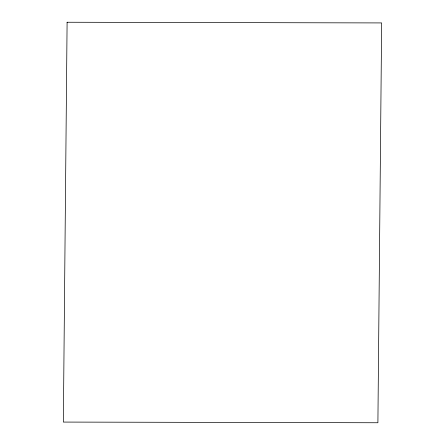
<?xml version="1.0" encoding="UTF-8"?>
<svg xmlns="http://www.w3.org/2000/svg" width="445" height="445" viewBox="0 0 445 445"><rect width="100%" height="100%" fill="white"/><g stroke="black" fill="none" stroke-linecap="round" stroke-linejoin="round"><path stroke-width="0.67" d="M67.1 22.25L63.351 422.077L377.9 422.75L381.649 22.923L67.1 22.25"/></g></svg>
